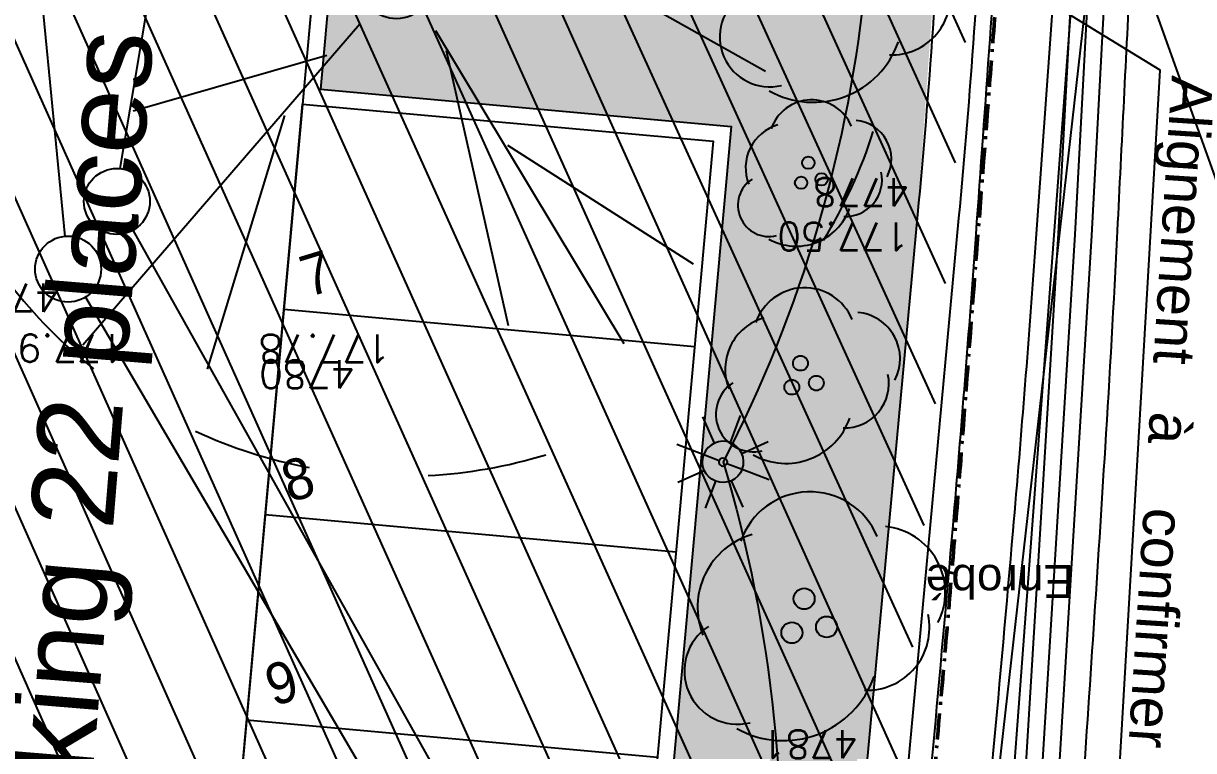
# Model space of a CAD drawing. Extents: x -594 to 29166, y -5797 to 14313.
# Drawn here: x 20929 to 22347, y 1304 to 2185 of the extents above; entities that cross this region are included whole.
import ezdxf
from ezdxf.enums import TextEntityAlignment as Align
from ezdxf.lldxf.tags import DXFTag

# ---------------------------------------------------------------- set-up
doc = ezdxf.new("R2010")
doc.units = 0
doc.linetypes.add('Style de ligne -15', pattern=[2.0832800000000002, 1.25, -0.41656, 0.1388600000000001, -0.2778600000000001])
doc.layers.get('0').update_dxf_attribs({"color": 252})
for name, color, linetype in [('A SITE', 252, 'Continuous'), ('CAB_SSL', 252, 'Continuous'), ('EDF_SSL', 252, 'Texte-Electricite'), ('Fond topo - ALIGNEMENT_TXT', 252, 'Continuous'), ('Fond topo - CLO_MUR', 252, 'Continuous'), ('Fond topo - VEG', 252, 'Continuous'), ('Fond topo - VOI_TXT', 252, 'Continuous'), ('Fond topo - Z_500', 252, 'Continuous'), ('prlm-VRD', 252, 'Continuous'), ('SA - arbuste', 252, 'Continuous'), ('SA - bordure', 252, 'Continuous'), ('SA - bât D', 252, 'Continuous'), ('SA - couvre sol', 252, 'Continuous'), ('SA - ECL-réso', 252, 'Eclairage public'), ('SA - enrobé', 252, 'Continuous'), ('SA - EP-réso', 252, 'EP'), ('SA - EU-réso', 252, 'EU'), ('SA - EVMV', 252, 'Continuous'), ('SA - limite revêtement', 252, 'Continuous'), ('SA - marquage au sol', 252, 'Continuous'), ('SA - pavé drainant', 252, 'Continuous'), ('TELECOM_SSL', 252, 'Texte-Telecom'), ('UNITAIRE SSL', 252, 'UNITAIRE')]:
    doc.layers.add(name, color=color, linetype=linetype)
for name, color, linetype, plot in [('Fond topo - N', 252, 'Continuous', False), ('Fond topo - NCACHE', 252, 'Continuous', False), ('Fond topo - ZCACHE', 252, 'Continuous', False)]:
    doc.layers.add(name, color=color, linetype=linetype, plot=plot)
doc.layers.add('Fond topo - P', color=252, linetype='Continuous', lineweight=50)
doc.layers.add('Fond topo - VOI', color=252, linetype='Continuous', lineweight=25)
doc.styles.add('2000_ARIAL', font='arial.ttf', dxfattribs={"height": 0.400000006})
doc.styles.add('Arial', font='arial.ttf')
doc.styles.add('Futura Std Book', font='arial.ttf')
doc.styles.add('Lignes', font='arial.ttf', dxfattribs={"height": 0.35})
doc.styles.add('SIMPLEX', font='simplex_.ttf', dxfattribs={"height": 1.25})
doc.styles.add('TP-C_Autocad_Standard', font='simplex_.ttf', dxfattribs={"height": 1})
tags = doc.linetypes.add('Eclairage public', pattern='A,5,-0.25,["ECL",Lignes,S=1,R=0,X=0,Y=-0.18],-1.25', length=6.5).pattern_tags.tags
tags[15:16] = [DXFTag(74, 4), DXFTag(75, 0), DXFTag(340, '0'), DXFTag(46, 0.0), DXFTag(50, 0.0), DXFTag(44, 0.0), DXFTag(45, 0.0)]
tags[4:5] = [DXFTag(74, 4), DXFTag(75, 0), DXFTag(340, '0'), DXFTag(46, 0.0), DXFTag(50, 0.0), DXFTag(44, 0.0), DXFTag(45, 0.0)]
tags = doc.linetypes.add('EP', pattern='A,5,-0.25,["EP",Lignes,S=1,R=0,X=0,Y=-0.18],-1.25', length=6.5).pattern_tags.tags
tags[15:16] = [DXFTag(74, 4), DXFTag(75, 0), DXFTag(340, '0'), DXFTag(46, 0.0), DXFTag(50, 0.0), DXFTag(44, 0.0), DXFTag(45, 0.0)]
tags[4:5] = [DXFTag(74, 4), DXFTag(75, 0), DXFTag(340, '0'), DXFTag(46, 0.0), DXFTag(50, 0.0), DXFTag(44, 0.0), DXFTag(45, 0.0)]
tags = doc.linetypes.add('EU', pattern='A,5,-0.25,["EU",Lignes,S=1,R=0,X=0,Y=-0.18],-1.25', length=6.5).pattern_tags.tags
tags[15:16] = [DXFTag(74, 4), DXFTag(75, 0), DXFTag(340, '0'), DXFTag(46, 0.0), DXFTag(50, 0.0), DXFTag(44, 0.0), DXFTag(45, 0.0)]
tags[4:5] = [DXFTag(74, 4), DXFTag(75, 0), DXFTag(340, '0'), DXFTag(46, 0.0), DXFTag(50, 0.0), DXFTag(44, 0.0), DXFTag(45, 0.0)]
tags = doc.linetypes.add('L16', pattern=[0.37500001490116125, 0.300000011920929, -0.07500000298023224]).pattern_tags.tags
tags[6:7] = [DXFTag(74, 4), DXFTag(75, 0), DXFTag(340, '0'), DXFTag(46, 0.0), DXFTag(50, 0.0), DXFTag(44, 0.0), DXFTag(45, 0.0)]
tags[4:5] = [DXFTag(74, 4), DXFTag(75, 0), DXFTag(340, '0'), DXFTag(46, 0.0), DXFTag(50, 0.0), DXFTag(44, 0.0), DXFTag(45, 0.0)]
tags = doc.linetypes.add('Texte-BT', pattern='A,5,-0.25,["BT",Lignes,S=1,R=0,X=0,Y=-0.18],-1.25', length=6.5).pattern_tags.tags
tags[15:16] = [DXFTag(74, 4), DXFTag(75, 0), DXFTag(340, '0'), DXFTag(46, 0.0), DXFTag(50, 0.0), DXFTag(44, 0.0), DXFTag(45, 0.0)]
tags[4:5] = [DXFTag(74, 4), DXFTag(75, 0), DXFTag(340, '0'), DXFTag(46, 0.0), DXFTag(50, 0.0), DXFTag(44, 0.0), DXFTag(45, 0.0)]
tags = doc.linetypes.add('Texte-Electricite', pattern='A,5,-0.25,["ELEC",Lignes,S=1,R=0,X=0,Y=-0.18],-1.25', length=6.5).pattern_tags.tags
tags[15:16] = [DXFTag(74, 4), DXFTag(75, 0), DXFTag(340, '0'), DXFTag(46, 0.0), DXFTag(50, 0.0), DXFTag(44, 0.0), DXFTag(45, 0.0)]
tags[4:5] = [DXFTag(74, 4), DXFTag(75, 0), DXFTag(340, '0'), DXFTag(46, 0.0), DXFTag(50, 0.0), DXFTag(44, 0.0), DXFTag(45, 0.0)]
tags = doc.linetypes.add('Texte-Telecom', pattern='A,5,-0.25,["TEL",Lignes,S=1,R=0,X=0,Y=-0.18],-1.25', length=6.5).pattern_tags.tags
tags[15:16] = [DXFTag(74, 4), DXFTag(75, 0), DXFTag(340, '0'), DXFTag(46, 0.0), DXFTag(50, 0.0), DXFTag(44, 0.0), DXFTag(45, 0.0)]
tags[4:5] = [DXFTag(74, 4), DXFTag(75, 0), DXFTag(340, '0'), DXFTag(46, 0.0), DXFTag(50, 0.0), DXFTag(44, 0.0), DXFTag(45, 0.0)]
tags = doc.linetypes.add('UNITAIRE', pattern='A,0.25,-0.2000000029802322,0,-0.2000000029802322,0.25,-0.300000011920929,["UNI",TP-C_Autocad_Standard,S=0.1500000059604645,R=0,X=-0.1,Y=-0.05],-0.449999988079071', length=1.650000095367432).pattern_tags.tags
tags[23:24] = [DXFTag(74, 4), DXFTag(75, 0), DXFTag(340, '0'), DXFTag(46, 0.0), DXFTag(50, 0.0), DXFTag(44, 0.0), DXFTag(45, 0.0)]
tags[12:13] = [DXFTag(74, 4), DXFTag(75, 0), DXFTag(340, '0'), DXFTag(46, 0.0), DXFTag(50, 0.0), DXFTag(44, 0.0), DXFTag(45, 0.0)]
tags[10:11] = [DXFTag(74, 4), DXFTag(75, 0), DXFTag(340, '0'), DXFTag(46, 0.0), DXFTag(50, 0.0), DXFTag(44, 0.0), DXFTag(45, 0.0)]
tags[8:9] = [DXFTag(74, 4), DXFTag(75, 0), DXFTag(340, '0'), DXFTag(46, 0.0), DXFTag(50, 0.0), DXFTag(44, 0.0), DXFTag(45, 0.0)]
tags[6:7] = [DXFTag(74, 4), DXFTag(75, 0), DXFTag(340, '0'), DXFTag(46, 0.0), DXFTag(50, 0.0), DXFTag(44, 0.0), DXFTag(45, 0.0)]
tags[4:5] = [DXFTag(74, 4), DXFTag(75, 0), DXFTag(340, '0'), DXFTag(46, 0.0), DXFTag(50, 0.0), DXFTag(44, 0.0), DXFTag(45, 0.0)]
pattern_1 = [(339.1715360744705, (-355966725.0913794, -417896002.4038396), (42.66856022636761, 112.1578994106472), [37.50000056250001, -202.5000030375]), (69.17153607447052, (-355966711.9478756, -417896007.4040615), (-224.3157988212943, 85.33712045273523), [15.000000225, -105.000001575]), (69.17153607447052, (-355966703.1855397, -417896010.7375428), (-224.3157988212943, 85.33712045273523), [15.000000225, -105.000001575]), (69.17153607447052, (-355966707.5667076, -417896009.0708022), (-224.3157988212943, 85.33712045273523), [18.75000028125, -101.25000151875]), (102.8616036044705, (-355966716.3290473, -417896005.7373195), (-138.9786783228097, 309.6529187307753), [12.00000018, -420.7461593111921]), (35.48146854447052, (-355966698.8043811, -417896012.4042799), (42.66856026819347, 112.15789949691), [12.00000018, -420.7461593111923]), (35.48146854447052, (-355966690.0420359, -417896015.7377647), (42.66856026819347, 112.15789949691), [26.00000039, -406.6661590999923]), (102.8616036044705, (-355966725.0913794, -417896002.4038396), (-138.9786783228097, 309.6529187307753), [26.00000038999999, -406.6661590999921]), (339.1715360744705, (-355966637.5841588, -417896011.6212647), (42.66856022636761, 112.1578994106472), [44.42455106636826, -195.5754525336318]), (339.1715360744705, (-355966645.2927315, -417895987.8252255), (42.66856022636761, 112.1578994106472), [82.81008944215132, -56.09585564143782, 43.07431864611477, -58.01973967029609]), (339.1715360744705, (-355966652.8536296, -417895964.0853666), (42.66856022636761, 112.1578994106472), [119.4799495921992, -46.28746189431192, 29.47870124218051, -44.75389087130836]), (339.1715360744705, (-355966660.4874305, -417895940.3177731), (42.66856022636761, 112.1578994106472), [100.4611429069171, -139.5388606930829]), (339.1715360744705, (-355966653.2864798, -417895922.1938078), (42.66856022636761, 112.1578994106472), [65.56973938354609, -174.4302642164539])]

# ---------------------------------------------------------------- blocks, each defined once
blk = doc.blocks.new('A 90.200')
at = {"linetype": 'Continuous', "lineweight": -2}
blk.add_circle((0, 0), 0.4, dxfattribs=at)
blk = doc.blocks.new('A 90.Candélabre', base_point=(-13.42592592600001, -9.391534390999993))
for points in [[(-13.67592592600001, -9.391534390999993, -1), (-13.17592592600001, -9.391534390999993), (-13.37592592600001, -9.391534390999993, 1), (-13.475925926, -9.391534390999993)], [(-13.67592592600001, -9.391534390999993, -1), (-13.17592592600001, -9.391534390999993), (-13.37592592600001, -9.391534390999993, 1), (-13.475925926, -9.391534390999993)], [(-13.67592592600001, -9.391534390999993), (-13.475925926, -9.391534390999993, 1), (-13.37592592600001, -9.391534390999993), (-13.17592592600001, -9.391534390999993, -1)], [(-13.67592592600001, -9.391534390999993), (-13.475925926, -9.391534390999993, 1), (-13.37592592600001, -9.391534390999993), (-13.17592592600001, -9.391534390999993, -1)]]:
    blk.add_hatch(color=250).paths.add_polyline_path(points)
at = {"linetype": 'Continuous', "flags": 128}
for points in [[(-13.42592592600001, -9.141534390999993), (-13.42592592600001, -8.791534391999988)], [(-13.60270262100001, -9.214757695999992), (-13.850189994, -8.967270322999994)], [(-13.24914923200001, -9.214757696999996), (-13.001661857, -8.96727032199999)], [(-14.02592592600001, -9.391534390999993), (-13.67592592600001, -9.391534390999993)], [(-13.17592592600001, -9.391534390999993), (-12.825925927, -9.391534390999993)], [(-13.85018999600001, -9.815798461), (-13.60270262200001, -9.568311086999998)], [(-13.42592592600001, -9.991534390999988), (-13.42592592600001, -9.641534390999993)], [(-13.00166185800001, -9.815798458999993), (-13.249149231, -9.568311085999994)]]:
    blk.add_lwpolyline(points, dxfattribs=at)
for points in [[(-13.67592592600001, -9.391534390999993), (-13.475925926, -9.391534390999993, -1), (-13.37592592600001, -9.391534390999993), (-13.17592592600001, -9.391534390999993, 1)], [(-13.67592592600001, -9.391534390999993), (-13.475925926, -9.391534390999993, 1), (-13.37592592600001, -9.391534390999993), (-13.17592592600001, -9.391534390999993, -1)]]:
    blk.add_lwpolyline(points, format="xyb", close=True, dxfattribs=at)
blk = doc.blocks.new('A 90.PTOPO')
at = {"layer": 'Fond topo - NCACHE', "style": 'SIMPLEX'}
blk.add_attdef('MAT', text='', height=0.34, dxfattribs=at).set_placement((0.09999999986030161, -0.09999999962747097), align=Align.TOP_LEFT)
at = {"layer": 'Fond topo - ZCACHE', "style": 'SIMPLEX'}
blk.add_attdef('ALT', (0.09999999986030161, 0.09999999962747097), '', height=0.34, dxfattribs=at)
blk = doc.blocks.new('A 90.VEG14')
at = {"ltscale": 2, "flags": 128}
for points in [[(0.5, 0, -1), (-0.5, 0, -1)], [(0.016, 0, -1), (-0.016, 0, -1)]]:
    blk.add_lwpolyline(points, format="xyb", close=True, dxfattribs=at)
blk = doc.blocks.new('A 90.VEG12')
at = {"ltscale": 2}
for p, q in [((-0.05265807700000003, -0.029192154), (-0.412380265, -0.256628677)), ((-0.09359106700000003, -0.049762263), (-0.2956446150000001, -0.04653133200000001)), ((0.01825986499999999, -0.057372749), (0.107637982, -0.4128258760000001)), ((0.184132294, -0.04763066399999999), (0.323120213, -0.192805613)), ((0.02259491799999996, -0.07955337300000001), (0.001649748999999978, -0.36183712)), ((-0.151821475, -0.09483882200000002), (-0.2999525240000001, -0.315936062)), ((0.05371548199999998, -0.188497704), (0.197263789, -0.356749422))]:
    blk.add_line(p, q, dxfattribs=at)
for start, end in [(200.7692310571047, 214.6153850641662), (311.5384620067885, 325.3846150013246), (228.4615380795054, 242.3076921006177), (256.1538460914157, 270)]:
    blk.add_arc((0, 0), 0.496982058, start, end, dxfattribs=at)
blk = doc.blocks.new('A$C380262B1')
at = {"layer": 'SA - couvre sol'}
h = blk.add_hatch(dxfattribs=at)
h.set_pattern_fill('PELOUSE6', color=256, scale=20.0000003, angle=-20.82846392552948, style=0, pattern_type=2)
h.set_pattern_definition(pattern_1)
h.paths.add_polyline_path([(13485.27805292979, 3262.740768492222), (13305.06923999637, 3219.34019215405, -0.1991283177874995), (13225.35713003017, 3231.859522126615), (13160.28430578299, 3185.522976424545, 0.3829547300404441), (13107.67653249204, 2950.885696802288, -0.1174364379701911), (13541.17604210041, 1426.656295824796), (13741.09432767145, 1434.144621528685, -0.4142135634611946), (13761.82892592624, 1414.907250739634, -0.07372200153194061), (13644.90837287158, 353.7389431148767, -0.4142135576033305), (13620.4828274902, 339.4773604348302), (13426.99062763713, 390.3120343573391, -0.01869916432100203), (13351.38300135732, 146.0298966616392), (13810.70180865936, 104.3822819367051), (13716.7875897605, -931.3687112182379), (13218.83038156666, -886.2176446244121), (13194.14356104098, -1158.480986766517), (13692.10076904856, -1203.632053453475), (13575.61101685278, -2488.361650332808), (13077.76495204307, -2443.220661114901), (13060.37116502412, -2647.696649376303), (13557.32490490191, -2690.033547393978), (13531.12743864767, -2978.957333043218), (13033.1702305004, -2933.806266263127), (13017.34241489321, -3108.366370014846), (13059.34177837335, -3107.115578651428), (13058.09672051109, -3064.133608620614), (13756.16186610423, -3043.955397419631), (13838.28142513521, -2168.079740926623), (13855.974779604, -1979.36491239816), (13918.01259317435, -1310.287961922586), (13950.17165099271, -860.3041442111135), (13978.78477708437, -382.3827832937241, 0.0512208227890692), (13931.78143729456, 1054.666341841221), (13876.54489357956, 1357.778832875192), (13493.08913932182, 3243.282883428037), (13489.21929751523, 3242.528299894184)])
h = blk.add_hatch(dxfattribs=at)
h.set_pattern_fill('PELOUSE6', color=256, scale=20.0000003, angle=-20.82846392552948, style=0, pattern_type=2)
h.set_pattern_definition(pattern_1)
h.paths.add_polyline_path([(12793.07930725627, 2488.181211799383, 0.03672748987403952), (12587.38487116061, 2865.639625489712, 0.4497835379654012), (12321.18162694387, 2906.709125638008, 0.1802247033920614), (11548.41934372671, 1720.574150048196), (11556.60343454219, 1718.871880322695), (11512.50925799832, 1404.692367091775), (11512.20600935631, 1084.470737259835), (11554.61596185341, 684.6610491164029), (11605.51154385321, 400.1113805919886), (11673.32398607396, 128.3750348724425), (11684.18960622512, 86.38301771134138), (11642.19758920372, 75.51739765331149), (11631.33196900599, 117.5094146281481), (11644.27943555638, 120.8596289157867), (11575.91267614625, 394.8172202333808), (11566.13643332385, 393.0686060339212), (11559.09365885891, 432.4437165632844), (11568.93743649125, 434.2044102959335), (11536.96456630714, 612.9599962383509), (11463.11986860819, 20.22500615566969), (11568.46698778681, -97.43339624255896), (11794.62693291716, -434.7412439063191), (12094.43476749584, -899.6478578075767, -0.09999470872544232), (12203.39155108668, -1258.062680345029), (12198.03728037514, -1319.187042303383), (12683.56996332295, -1363.211545348167), (12787.02566074207, -233.2778437994421), (12288.07493126951, -188.0366918630898), (12315.30314558186, 100.6841353140771), (12814.62801685557, 55.40905930101871, -0.002463828852727867), (12815.87839485146, 62.86759581416845), (12358.29276181757, 231.7409724928439, -0.3829135888109667), (12345.81705098972, 255.365053191781, -0.02949643209025356), (12397.25546310656, 419.0457224845886, 0.03377859130555017), (12492.30540287681, 732.9233073629439, -0.3988866979768135), (12515.25507145561, 748.1299876235425), (12989.40067617223, 664.8329322226346, 0.02251854738593451), (13031.64699198678, 914.0473606064916), (12553.74410864897, 954.6645440161228, -0.4258729853413855), (12535.592439631, 977.0748776383698, 0.05106873957738475), (12546.67224618606, 1472.047818638384, -0.410298124122143), (12564.75040423684, 1493.552962411195), (13042.85642565228, 1538.171750772744, 0.02139246056039815), (13009.62065621279, 1788.793957512826), (12537.60850843973, 1702.011566795409, -0.4142135584611947), (12514.32169559412, 1718.065362051129, 0.05943834041250831), (12343.89076442458, 2267.932731192559, -0.4260951904786632), (12354.5316322241, 2293.017752747983)])
at = {"layer": 'SA - EVMV'}
h = blk.add_hatch(dxfattribs=at)
h.set_pattern_fill('_USER', color=256, scale=75, angle=-65.82846392552946, style=0, pattern_type=0)
h.set_pattern_definition([(294.1715360744705, (-355966725.0913794, -417896002.4038396), (68.4242736714099, 30.7102388877065), [])])
h.paths.add_polyline_path([(10974.01334554888, -2224.509706161916), (10370.69897237234, -604.0095677599311), (11059.97237130068, 45.95263861119747), (11313.40408842079, 405.8221159502864), (11385.24809679948, 623.9582096226513), (11379.74134762771, 2020.881442353129), (11668.57705507427, 3772.533921711147), (12950.39597083814, 4147.348397411406), (12831.58815708011, 2564.841474033892), (12773.8958785776, 925.5433330312371), (12773.64310785197, 556.482148449868), (14058.80568553694, 314.1338863410056), (14023.07005678304, -438.0708766169846), (13985.85238787346, -984.982119128108), (13939.17523291893, -1545.880564767867), (13880.67298079841, -2174.778999388218), (13115.63270082697, -2186.160777136683)])
at = {"layer": 'CAB_SSL', "elevation": 1e-07, "flags": 128}
blk.add_lwpolyline([(13033.62673330121, 8077.81467474997), (13252.20818738453, 4684.598618466407), (14043.46020179801, 1395.225357916206), (14137.71366667934, -871.8617534264922), (14352.73512685671, -1472.631056047976), (14105.92462928034, -4443.553946726024)], dxfattribs=at)
at = {"layer": 'EDF_SSL', "linetype": 'Texte-BT', "elevation": 1e-07, "flags": 128}
blk.add_lwpolyline([(14137.5198436901, -871.9537697732449), (14110.43985486031, -973.394438996911), (13868.7154287938, -4202.46865618974)], dxfattribs=at)
at = {"layer": 'Fond topo - ALIGNEMENT_TXT', "ltscale": 2, "flags": 128}
blk.add_lwpolyline([(14163.00444607623, -1976.603853702545), (14211.90584637225, -1135.460081789643), (14012.00034418143, -1012.705598026514)], dxfattribs=at)
at = {"layer": 'Fond topo - CLO_MUR', "ltscale": 2, "flags": 128}
for points in [[(13542.11480650119, 3253.105507604778), (13642.23948651925, 2753.373557049781), (13763.6923248414, 2154.016073420644), (13925.63281618059, 1367.302462086082), (13981.17363401689, 1062.520255893469, -0.05126087498175574), (14028.66352838464, -385.8627486974001, 0.004928567174635756), (14000.10931012221, -862.8001818433404, -0.01070257213543329), (13967.79768546112, -1314.918792247772), (13905.75885400176, -1984.006743319333), (13806.42392695881, -3043.499091360718)], [(13493.08913932182, 3243.282883428037), (13593.22458775714, 2743.497185781598), (13714.70359233208, 2144.010573811829), (13876.54489357956, 1357.778832875192), (13931.78143729456, 1054.666341841221, -0.05122082305910179), (13978.78477708437, -382.3827832937241, 0.004928567095368873), (13950.17165099271, -860.3041442111135, -0.01070257210499887), (13918.01259610802, -1310.287930257618), (13855.974779604, -1979.36491239816), (13756.16186610423, -3043.955397419631)], [(13837.02132478356, -3043.221311364323), (13911.59323793836, -2227.320661023259, 0.002425562910648584), (13961.00104297511, -1687.567843310535, 0.003712242064006256), (13988.95253925584, -1334.523131139576, 6.456692749373129e-05), (14022.80243034475, -861.6017336025834, 0.001219712953851071), (14024.53001569957, -836.5624038502574, 0.006587350988445454), (14041.66380916722, -515.2368211187422, 0.004535956055060247), (14056.15959307179, -48.16375086084008, 0.008373546982798897), (14057.9641522374, 298.4067842364311, 0.01144280291853754), (14049.23479496501, 551.8867184408009, 0.007519788581091132), (14038.26953987591, 703.184097725898, 0.008745650595407196), (14024.61486677639, 832.9015154391527, 0.009313419861410795), (14021.10492684878, 857.630286924541, 0.0004915250826251473), (13945.43024431914, 1324.756863154471, 0.01093553292572849), (13888.2823576685, 1632.757582329214, 0.007040721940409205), (13782.39117809571, 2107.606469839811)]]:
    blk.add_lwpolyline(points, format="xyb", dxfattribs=at)
at = {"layer": 'Fond topo - CLO_MUR', "linetype": 'L16', "ltscale": 2, "flags": 128}
blk.add_lwpolyline([(13907.12389792316, -3871.409365348518), (14056.62779193372, -2188.944786973298), (14108.94867419265, -1334.767020214349), (14138.80100054666, -776.3714617118239), (14155.65037182532, 539.4664532504976), (14137.26491522975, 839.4923673011363), (14076.62763614208, 1250.046720169485)], dxfattribs=at)
at = {"layer": 'Fond topo - CLO_MUR', "ltscale": 2, "flags": 128}
for points in [[(14096.4130000677, 1252.968941442668), (14157.17518203892, 841.5689129382372), (14175.65821255557, 539.9507243186235), (14158.79936092533, -776.627542078495), (14128.91126018949, -1335.989786870778), (14076.57359396107, -2190.441565215588), (13927.04540141858, -3873.179591074586), (13908.65393984132, -4204.685712233186)], [(13887.2023944743, -3869.639139436185), (14036.68198990636, -2187.448008731008), (14088.98608810268, -1333.54425355792), (14118.8026400283, -776.1153819039464), (14135.64253109507, 538.9821822755039), (14117.35464842059, 837.4158217571676), (14056.84227230959, 1247.124498989433)]]:
    blk.add_lwpolyline(points, dxfattribs=at)
at = {"layer": 'Fond topo - VOI', "ltscale": 2, "flags": 128}
blk.add_lwpolyline([(13327.37688003108, 3507.433701865375), (13423.10805586167, 3527.537981793284, -0.411890888850125), (13683.3635951858, 3363.192667253315), (13938.03440192714, 2150.157443992794), (14158.05994267575, 1055.661957059056, -0.009319693279761941), (14193.09961823747, 722.0581700094044, -0.01707772057230449), (14202.59045744315, 539.2103286460042, -0.000554527928286707), (14206.2963495031, 315.956748649478, -0.0005180132443277144), (14209.75081394427, 76.95770841091871, -0.00859422759592498), (14209.00976550765, -119.5443939417601, -0.004910682200987315), (14198.42646908946, -463.2669189944863, -0.001414814898365252), (14189.48340346105, -725.2888537943363, -0.003197382407561027), (14184.456820786, -841.1908644251525, -5.007487638658802e-05), (14175.88550248183, -1013.035576045513, -2.710702401842055e-05), (14160.00240235589, -1330.482285842299, -0.003004064802647913), (14145.30924591236, -1592.330157384276, -0.001786606044778537), (14116.38654158451, -2032.351379655302), (13951.56422327273, -3897.115728259087), (13936.2365083769, -4075.559911690652)], format="xyb", dxfattribs=at)
at = {"layer": 'SA - arbuste'}
for centre in [(13785.6031732168, -1247.75868114084), (13801.61870387383, -1267.854827828705), (13776.87790603377, -1271.963051520288)]:
    blk.add_circle(centre, 7.500000000000001, dxfattribs=at)
at = {"layer": 'SA - arbuste', "ltscale": 1.200000047683716}
for centre in [(13776.07399434783, -1490.728513337672), (13765.60367369093, -1519.77375773713), (13795.29263107106, -1514.843889512122)]:
    blk.add_circle(centre, 9.000000000000002, dxfattribs=at)
at = {"layer": 'SA - arbuste', "ltscale": 1.700000047683716}
for centre in [(13780.51338032819, -1776.202308014035), (13807.73978237994, -1810.365757439286), (13765.68042607978, -1817.34973769635)]:
    blk.add_circle(centre, 12.75, dxfattribs=at)
at = {"layer": 'SA - arbuste', "ltscale": 0.800000011920929}
for centre, radius, start, end in [((13886.57680978067, -1045.690285414457), 71.353344, 267.7782710895889, 12.1827390695728), ((13738.91718205996, -1095.065225660801), 60.655744, 123.1648062314226, 283.647274171534), ((13791.46256200038, -1065.040199179202), 109.454336, 240.9328740713055, 340.638920089204), ((13789.76302170195, -1223.619682621211), 52.09336, 22.80008215792389, 161.0173599661481), ((13763.56534101069, -1253.799280896783), 53.97568, 106.2199999513599, 201.7271929937239), ((13839.0839620959, -1243.292767927051), 47.1596, 332.8793972586444, 84.52984203483423), ((13830.37587665021, -1268.408304080367), 44.59584, 267.7782711296391, 12.18273896243948), ((13738.08860932477, -1299.267641827464), 37.90984, 123.1648061238747, 283.6472742496045), ((13770.92947186902, -1280.502000171691), 68.40896000000001, 240.9328740593859, 340.638920089204), ((13781.06581247412, -1461.761715169996), 62.512032, 22.80008221736953, 161.0173599661481), ((13840.2509409003, -1485.369417537004), 56.59152, 332.879397019996, 84.52984208801895), ((13749.62859568186, -1497.977233212441), 64.77081600000001, 106.2200001324065, 201.7271930481116), ((13719.05651767738, -1552.539266087115), 45.491808, 123.1648059759875, 283.6472741329222), ((13829.80123846792, -1515.508060902357), 53.51500800000001, 267.7782711162897, 12.1827392345607), ((13758.46555265598, -1530.020496249199), 82.090752, 240.9328740360251, 340.638920093739), ((13787.58512255736, -1735.166010633111), 88.558712, 22.80008204402627, 161.0173600800957), ((13743.04906544276, -1786.471327766776), 91.758656, 106.2200000025895, 201.7271931027989), ((13871.43072127365, -1768.610255606472), 80.17132000000001, 332.8793970795874, 84.52984202185053), ((13856.62697604857, -1811.306667141616), 75.812928, 267.778271196391, 12.1827390695728), ((13699.73862166516, -1863.76754110679), 64.44672800000001, 123.1648060163268, 283.6472742753497), ((13755.56808779947, -1831.865950487554), 116.295232, 240.9328741204313, 340.638920148378)]:
    blk.add_arc(centre, radius, start, end, dxfattribs=at)
at = {"layer": 'SA - bordure', "elevation": 1e-07, "flags": 128}
for points in [[(13208.80136508495, 3244.122201390564), (13149.59623417817, 3202.460826281458, 0.3845585408183712), (13090.23035238497, 2941.106596589088, -0.1189188540116698), (13521.99710938148, 1405.923886504024), (13741.84294138104, 1414.158636983484, -0.07372200130540935), (13625.56480891071, 358.8209243491292), (13412.78560585342, 414.7227199748158, -0.02205204452703436), (13323.90977987088, 128.4389172680676), (13788.97747765295, 86.27003598958254), (13698.6753441859, -909.6443801186979), (13200.71813589893, -864.4933136180043), (13172.41923003457, -1176.593232341111), (13670.37643799558, -1221.744299121201), (13557.49877123162, -2466.637319326401), (13059.54156303778, -2421.48625254631), (13038.74816889875, -2665.926972031593), (13535.59072641656, -2708.254398033023), (13513.01519302651, -2957.233002129942), (13015.05798487924, -2912.08193525672), (12997.20599283464, -3108.96605681628)], [(13220.31095703132, 3227.765878662467), (13161.10582607798, 3186.104503553361, 0.3845585402556451), (13107.67653249204, 2950.885696802288, -0.1174364388792178), (13541.17604070343, 1426.656295731664), (13741.09432767145, 1434.144621528685, -0.414213566390127), (13761.82892592624, 1414.907250739634, -0.07372200136814289), (13644.90837287158, 353.7389431148767, -0.4142135693190591), (13620.4828274902, 339.4773604348302), (13426.99062763713, 390.3120343573391, -0.01869916432319161), (13351.38300135732, 146.0298966616392), (13810.70180865936, 104.3822819367051), (13716.7875897605, -931.3687112182379), (13218.83038156666, -886.2176446244121), (13194.14356104098, -1158.480986766517), (13692.10076904856, -1203.632053453475), (13575.61101685278, -2488.361650332808), (13077.76495204307, -2443.220661114901), (13060.37116502412, -2647.696649376303), (13557.32490490191, -2690.033547393978), (13531.12743864767, -2978.957333043218), (13033.1702305004, -2933.806266263127), (13017.12428112514, -3110.772099532187)]]:
    blk.add_lwpolyline(points, format="xyb", dxfattribs=at)
at = {"layer": 'SA - ECL-réso', "ltscale": 0.75, "elevation": 1e-07, "flags": 128}
blk.add_lwpolyline([(11668.11192259192, 1998.747237958014, -0.3688612105616934), (12639.89566899836, 2699.498663656414, -0.2546205328853831), (13350.52637695335, 2532.215612847358, -0.3073365536668565), (13494.82545568608, 2051.274137850851), (13495.81262269057, 2046.201617829502, -0.2495718796976199), (13774.57766258158, 880.879876203835), (13773.97479885258, 877.6213711127639, -0.2136977009206384), (13795.3945457004, -416.6735047474504, -0.1946918286475566), (13682.23074316047, -1610.3256075643, -0.1897251175918905), (13578.21210916154, -2838.918977230787)], format="xyb", dxfattribs=at)
at = {"layer": 'SA - enrobé'}
blk.add_lwpolyline([(13304.30247732438, 75.29287170618773), (13273.9803424105, -56.50748983025551), (13268.44473606907, -117.5575014203787), (12997.66078484245, -3103.950295690447), (12544.13649714552, -3122.459009196609), (12825.81689776853, -15.89262979105115), (12883.4312889725, 234.5644721761346)], dxfattribs=at)
at = {"layer": 'SA - EP-réso', "ltscale": 0.75, "elevation": 1e-07, "flags": 128}
blk.add_lwpolyline([(13308.09976267628, 865.0704133324325), (12951.09545467421, -1254.870773199946)], dxfattribs=at)
at = {"layer": 'SA - EP-réso', "ltscale": 0.75, "flags": 128}
blk.add_lwpolyline([(12966.77515907213, -1329.323207773268), (13724.44640691392, -2682.14945634827)], dxfattribs=at)
at = {"layer": 'SA - EU-réso', "ltscale": 0.75, "elevation": 1e-07, "flags": 128}
blk.add_lwpolyline([(12477.43623075075, 2845.882198214531), (12884.4196990598, -1337.0526118204)], dxfattribs=at)
at = {"layer": 'SA - EU-réso', "ltscale": 0.75, "flags": 128}
blk.add_lwpolyline([(12909.46322712116, -1410.662912856787), (13713.54555976577, -2781.781292334199)], dxfattribs=at)
at = {"layer": 'SA - limite revêtement', "elevation": 1e-07, "flags": 128}
blk.add_lwpolyline([(13059.54156303778, -2421.48625254631), (13172.41923003457, -1176.593232341111)], dxfattribs=at)
at = {"layer": 'SA - marquage au sol', "elevation": 1e-07, "flags": 128}
for points in [[(13647.80090483837, -1470.722903124988), (13149.8436965514, -1425.571836344898)], [(13625.22537135519, -1719.701507128775), (13127.26816306822, -1674.550440348685)], [(13602.64983805828, -1968.680111132562), (13104.69262977131, -1923.529044352472)]]:
    blk.add_lwpolyline(points, dxfattribs=at)
at = {"layer": 'SA - pavé drainant'}
blk.add_lwpolyline([(13557.49877123162, -2466.637319326401), (13059.54156303778, -2421.48625254631), (13172.41923003457, -1176.593232341111), (13670.37643799558, -1221.744299121201)], close=True, dxfattribs=at)
at = {"layer": 'TELECOM_SSL', "elevation": 1e-07, "flags": 128}
blk.add_lwpolyline([(13639.9384313263, 3020.980602223426), (13853.16207227297, 2124.437822401524, -0.007040721839240258), (13959.49913780205, 1647.589443996549, -0.01093800396313773), (14017.23892367445, 1336.389896459877), (14092.92500806041, 869.1927185282111, -0.009313423122362415), (14096.81575060822, 841.7810585349798, -0.00874564846797897), (14110.73680971749, 709.533011727035, -0.007519788914209596), (14121.86022344977, 556.0533761978149, -0.01144280291912039), (14130.70416352712, 299.2462300695479, -0.00837354707933268), (14128.88691858388, -49.76063091307878, -0.004535955738617154), (14114.35019248165, -518.1529089808464, -0.006587350438406998), (14097.11434128694, -841.3924727588892, -0.0006097294357551743), (14097.10234287195, -841.56952239573), (14095.36832855083, -866.7020328342915), (14061.51109440252, -1339.726010896266, -0.003712241898370726), (14033.47434480675, -1693.847524747252, -0.002424751281234154), (13984.01963026263, -2234.122463222593), (13935.80403430387, -3049.193228408694), (13836.85899036936, -4199.651979934424)], format="xyb", dxfattribs=at)
at = {"layer": 'UNITAIRE SSL', "ltscale": 2, "elevation": 1e-07, "flags": 128}
blk.add_lwpolyline([(13755.23580280133, -4514.711219724268), (13805.28923976235, -3852.829687204212), (14662.4266942963, 3722.828424721956)], dxfattribs=at)
at = {"layer": 'Fond topo - P', "ltscale": 2}
ref = blk.add_blockref('A 90.PTOPO', (13918.01259610802, -1310.287930257618), dxfattribs=dict(at, xscale=100, yscale=100, zscale=100, rotation=179.9607580165254))
ref.add_attrib('MAT', '4778', dxfattribs={"layer": 'Fond topo - N', "color": 0, "ltscale": 2, "height": 34, "rotation": 179.9607579854925, "style": 'SIMPLEX'}).set_placement((13908.01944751292, -1300.281083583832), align=Align.TOP_LEFT)
ref.add_attrib('ALT', '177.50', (13908.00574943423, -1320.281078852713), dxfattribs={"layer": 'Fond topo - Z_500', "color": 0, "ltscale": 2, "height": 34, "rotation": 179.9607579854925, "style": 'SIMPLEX'})
ref = blk.add_blockref('A 90.PTOPO', (12887.36060536467, -1438.25017279014), dxfattribs=dict(at, xscale=100, yscale=100, zscale=100, rotation=179.9607580165254))
ref.add_attrib('MAT', '4793', dxfattribs={"layer": 'Fond topo - N', "color": 0, "ltscale": 2, "height": 34, "rotation": 179.9607579854925, "style": 'SIMPLEX'}).set_placement((12877.36745676957, -1428.243326116353), align=Align.TOP_LEFT)
ref.add_attrib('ALT', '177.92', (12957.7504653018, -1455.545472726226), dxfattribs={"layer": 'Fond topo - Z_500', "color": 0, "ltscale": 2, "height": 34, "rotation": 179.9607579854925, "style": 'SIMPLEX'})
ref = blk.add_blockref('A 90.PTOPO', (13246.21933754534, -1530.997784994543), dxfattribs=dict(at, xscale=100, yscale=100, zscale=100, rotation=179.9607580165254))
ref.add_attrib('MAT', '4780', dxfattribs={"layer": 'Fond topo - N', "color": 0, "ltscale": 2, "height": 34, "rotation": 179.9607579854925, "style": 'SIMPLEX'}).set_placement((13236.22618895024, -1520.990938320756), align=Align.TOP_LEFT)
ref.add_attrib('ALT', '177.78', (13279.4815339148, -1455.871161073446), dxfattribs={"layer": 'Fond topo - Z_500', "color": 0, "ltscale": 2, "height": 34, "rotation": 179.9607579854925, "style": 'SIMPLEX'})
ref = blk.add_blockref('A 90.PTOPO', (13855.974779604, -1979.36491239816), dxfattribs=dict(at, xscale=100, yscale=100, zscale=100, rotation=179.9607580165254))
ref.add_attrib('MAT', '4781', dxfattribs={"layer": 'Fond topo - N', "color": 0, "ltscale": 2, "height": 34, "rotation": 179.9607579854925, "style": 'SIMPLEX'}).set_placement((13845.98163091578, -1969.358065817505), align=Align.TOP_LEFT)
ref.add_attrib('ALT', '177.63', (13845.96793293022, -1989.358060900122), dxfattribs={"layer": 'Fond topo - Z_500', "color": 0, "ltscale": 2, "height": 34, "rotation": 179.9607579854925, "style": 'SIMPLEX'})
at = {"layer": 'Fond topo - VEG', "xscale": 1207.679999999999, "yscale": 1207.679999999999, "zscale": 100, "rotation": 16.92287620354964}
blk.add_blockref('A 90.VEG12', (13292.5629932899, -1027.528876066208), dxfattribs=at)
at = {"layer": 'Fond topo - VEG', "ltscale": 2, "xscale": 87.2, "yscale": 87.2, "zscale": 100, "rotation": 197.7368755850334}
blk.add_blockref('A 90.VEG14', (13286.16827665828, -1029.574225470424), dxfattribs=at)
at = {"layer": 'SA - ECL-réso', "linetype": 'ByBlock', "xscale": 100, "yscale": 100, "zscale": 100, "rotation": 339.1715360744705}
blk.add_blockref('A 90.Candélabre', (13682.23074316047, -1610.3256075643), dxfattribs=at)
at = {"layer": 'SA - EP-réso', "xscale": 100, "yscale": 100, "zscale": 100, "rotation": 339.1715360744705}
blk.add_blockref('A 90.200', (12947.46503545903, -1294.60017522797), dxfattribs=at)
at = {"layer": 'SA - EU-réso', "xscale": 100, "yscale": 100, "zscale": 100, "rotation": 339.1715360744705}
blk.add_blockref('A 90.200', (12888.3328939788, -1376.567996945232), dxfattribs=at)
at = {"layer": 'Fond topo - ALIGNEMENT_TXT', "style": '2000_ARIAL', "width": 1.001000046730042}
blk.add_text('Alignement   à    confirmer                                                                                            ', height=50, rotation=266.2941249038588, dxfattribs=at).set_placement((14226.31729417481, -1141.335143055767))
at = {"layer": 'Fond topo - VOI_TXT', "style": '2000_ARIAL'}
blk.add_text('Enrobé', height=40, rotation=179.9607579921626, dxfattribs=at).set_placement((14107.95936589129, -1735.23663841188))
at = {"layer": 'SA - bât D', "style": 'Futura Std Book'}
blk.add_text('Parking 22 places', height=101.0101997, rotation=85.30877493358348, dxfattribs=at).set_placement((12900.155861862, -2209.530737623572))
at = {"layer": 'SA - bât D', "style": 'Arial', "width": 0.9273999929428101}
for s, p in [('7', (13179.40762327053, -1410.954709164798)), ('8', (13156.83208988048, -1659.933313261718)), ('9', (13137.04184694216, -1906.852022372186))]:
    blk.add_text(s, height=50, rotation=16.92287620677133, dxfattribs=at).set_placement(p)

msp = doc.modelspace()

# ---------------------------------------------------------------- linework, layer by layer
at = {"layer": 'A SITE', "linetype": 'Style de ligne -15', "lineweight": 50, "ltscale": 25.4}
msp.add_open_spline([(4176.460323989, 5442.268083721201), (4369.671814654253, 5480.305082514233), (4562.883305319505, 5518.342081307264), (4903.035870079556, 5519.770962749722), (5243.188434839607, 5521.199844192178), (5979.862232432676, 5524.644192387673), (6716.536030025745, 5528.088540583168), (7278.196035443951, 5527.680984529125), (7839.856040862154, 5527.273428475082), (8021.33605249903, 5527.04436151977), (8202.816064135908, 5526.815294564457), (8808.175518535207, 5525.355672830381), (9413.534972934507, 5523.896051096305), (10716.35055125782, 5525.292875773189), (12019.16612958114, 5526.689700450073), (12242.59736941556, 5526.219074095052), (12466.02860924998, 5525.748447740031), (12816.58825669966, 5520.962446153984), (13167.14790414932, 5516.176444567938), (13202.67334411069, 5616.323253230989), (13238.19878407206, 5716.470061894041), (13267.88797985007, 5802.201202280354), (13297.57717562809, 5887.932342666667), (13327.26637146807, 5973.663483182873), (13356.95556730804, 6059.39462369908), (13408.40586833479, 6207.963585019167), (13459.85616936153, 6356.532546339254), (13477.00626972637, 6406.055533505653), (13494.1563700912, 6455.578520672052), (13528.56424594086, 6560.211756405557), (13562.97212179051, 6664.844992139062), (13573.34426940263, 6696.386357049848), (13583.71641701474, 6727.927721960633), (13599.14459516289, 6774.844311820367), (13614.57277331104, 6821.7609016801), (13678.89845151418, 7117.445058481407), (13743.22412971732, 7413.129215282714), (13957.44417426001, 7453.649993311512), (14171.6642188027, 7494.17077134031), (14164.33110006091, 7534.454284825461), (14156.99798131911, 7574.737798310613), (14190.69856097776, 7584.1885789299), (14224.3991406364, 7593.639359549188), (14227.54598275065, 7586.876309721521), (14230.6928248649, 7580.113259893854), (14293.31613396937, 7599.075882379029), (14355.93944307384, 7618.038504864206), (14360.33627129155, 7603.518153668139), (14364.73309950925, 7588.997802472074), (14537.19463817218, 7591.452871283189), (14709.72105367121, 7640.318572682433), (14664.80085229129, 7789.364483691123), (14619.88065091136, 7938.410394699813), (15047.10136485209, 8062.384212492531), (15474.32207879282, 8186.35803028525), (15686.72011032906, 8247.99634733282), (15899.1181418653, 8309.634664380394), (15904.18095425764, 8311.16615035549), (15909.24376664999, 8312.697636330588), (15908.24632720474, 8315.994988719141), (15907.24888775948, 8319.292341107695), (17672.66370066847, 8849.18489157519), (19438.07851357746, 9379.077442042686), (19648.94625719312, 9442.84166650947), (19859.81400080878, 9506.605890976254), (20255.34999765514, 9309.740046358256), (20650.88599450151, 9112.87420174026), (20960.83037043088, 8222.925854629979), (21270.77474636025, 7332.977507519699), (21180.20482578994, 7304.155253916865), (21089.63490521962, 7275.333000314032), (21163.08192130905, 7017.583632131451), (21236.52893739848, 6759.834263948869), (21251.59096196499, 6763.900398713808), (21266.65298653151, 6767.966533478745), (21275.66331628615, 6734.589920389879), (21284.67364604079, 6701.213307301014), (21269.90174220742, 6697.225493309333), (21255.12983837404, 6693.237679317652), (21270.02909754186, 6638.046934804524), (21284.92835670968, 6582.856190291396), (21291.18791271421, 6584.546016145794), (21297.44746871873, 6586.235842000193), (21305.99505503359, 6495.045994312171), (21402.88127022713, 6506.77370062368), (21487.34614140726, 6527.117243858374), (21571.8110125874, 6547.460787093069), (21569.54090915693, 6559.077459708715), (21567.27080572647, 6570.694132324361), (21604.9826147757, 6578.638180696444), (21642.69442382495, 6586.582229068526), (21649.99092684802, 6549.24424479024), (21657.28742987109, 6511.906260511954), (21652.49321263043, 6510.896351562153), (21647.69899538977, 6509.88644261235), (21807.59759874861, 5746.171790918018), (21967.49620210746, 4982.457139223686), (21977.29087856582, 4938.619647976331), (21987.08555502418, 4894.782156728977), (22015.77968985148, 4743.897667099305), (22044.47382467878, 4593.013177469635), (22063.49845796792, 4473.15386370534), (22082.52309125707, 4353.294549941044), (22101.17758034708, 4237.725041504161), (22119.8320694371, 4122.155533067276), (22124.34521501322, 4087.383801149612), (22128.85836058934, 4052.612069231947), (22138.67043277023, 3933.294823616047), (22148.48250495112, 3813.977578000148), (22152.89930715496, 3687.239417307076), (22157.31610935879, 3560.501256614004), (22156.076484195, 3368.858372212821), (22154.83685903121, 3177.215487811639), (22152.19921093334, 3078.786779554529), (22149.56156283546, 2980.358071297419), (22145.45597761818, 2863.604543402881), (22141.35039240089, 2746.851015508344), (22132.84957172425, 2586.184714510545), (22124.3487510476, 2425.518413512747), (22087.73229281092, 1950.645502867765), (22051.11583457425, 1475.772592222784), (21993.93267188069, 847.2728484507301), (21936.74950918714, 218.7731046786765), (21915.72911809816, 183.1543716948916), (21894.70872700917, 147.5356387111067), (21213.22959377029, 141.5663173796755), (20531.75046053142, 135.5969960482442), (20529.70391122794, 160.0584829811443), (20527.65736192447, 184.5199699140445), (20322.85211202239, 176.690893984845), (20118.04686212031, 168.8618180556456), (19882.16605612223, 159.8448189737624), (19646.28525012414, 150.8278198918793), (19256.88795437214, 145.1817412266304), (18867.49065862014, 139.5356625613815), (18773.40076004949, -158.0539794890239), (18679.31086147885, -455.6436215394293), (18604.52972435834, -1398.2892427307), (18529.74858723784, -2340.934863921971), (18635.05281645298, -2777.584667182492), (18740.3570456681, -3214.234470443014), (18588.75649128179, -3295.852804806581), (18437.15593689547, -3377.471139170148), (18384.51067286626, -3407.386502780186), (18331.86540883705, -3437.301866390224), (18280.61346701965, -3484.555506740129), (18229.36152520225, -3531.809147090034), (18125.26721579346, -3688.348619902795), (18021.17290638468, -3844.888092715555), (17973.14358509049, -3961.195121001385), (17925.1142637963, -4077.502149287216), (17903.6595444782, -4188.267269896076), (17882.2048251601, -4299.032390504935), (17853.8311819437, -4428.724102620885), (17825.4575387273, -4558.415814736834), (17795.32097892486, -4816.051617467339), (17765.18441912243, -5073.687420197844), (17828.42555699479, -5320.211674328882), (17891.66669486716, -5566.73592845992), (16164.83861855822, -5333.520038808841), (14438.01054224929, -5100.304149157763), (14043.04613360993, -5030.62411782032), (13648.08172497056, -4960.944086482877), (13506.14388269963, -4936.078551666066), (13364.20604042869, -4911.213016849256), (13220.84792956359, -4883.357134984888), (13077.48981869849, -4855.501253120519), (12791.93663099906, -4799.706438058725), (12506.38344329963, -4743.911622996931), (12128.34885504419, -4679.679125337937), (11750.31426678875, -4615.446627678944), (11530.96657057306, -4571.296341279807), (11311.61887435737, -4527.14605488067), (10549.50275420606, -4375.436976027418), (9787.386634054754, -4223.727897174167), (9847.497623255429, -3981.593318758593), (9907.608612456102, -3739.45874034302), (9806.224612371345, -3461.390401503092), (9704.840612286585, -3183.322062663164), (9715.186505392605, -3083.78428544866), (9725.532398498623, -2984.246508234157), (9824.047302511954, -2441.958219058206), (9922.562206525283, -1899.669929882255), (9651.720328772337, -1701.166952330637), (9380.878451019391, -1502.663974779018), (9447.608481402609, -1104.824686992503), (9514.338511785827, -706.9853992059885), (9834.997575414756, -611.0330797781556), (10155.65663904368, -515.0807603503229), (10247.11430860766, 11.58272047775972), (10338.57197817164, 538.2462013058423), (10143.19891171326, 564.034399210519), (9947.825845254876, 589.8225971151958), (9948.480143309253, 594.7796016490087), (9949.134441363629, 599.7366061828216), (9614.749591614567, 638.6852105942904), (9280.364741865505, 677.6338150057593), (8737.858740855809, 744.5739853015723), (8195.352739846112, 811.5141555973853), (7103.907474774716, 948.2615167649813), (6012.462209703319, 1085.008877932577), (5516.206690876444, 1145.917004896744), (5019.951172049568, 1206.825131860911), (4567.056891918675, 1262.264872866837), (4114.162611787784, 1317.704613872763), (4102.179930818145, 1307.408669484968), (4090.197249848507, 1297.112725097174), (3869.943570597327, 1322.109522471705), (3649.689891346147, 1347.106319846236), (3455.220307945352, 1370.40469088167), (3260.750724544557, 1393.703061917104), (3258.524318804017, 1373.559348491966), (3256.297913063478, 1353.415635066829), (2884.9618248586, 1399.247563906887), (2513.625736653723, 1445.079492746946), (2816.188598448748, 2481.82475935111), (3118.751460243772, 3518.570025955275), (3122.582998515823, 3517.421165562354), (3126.414536787875, 3516.272305169434), (3182.802811835182, 3704.331784302535), (3239.191086882488, 3892.391263435636), (3244.935288008489, 3911.548615905299), (3250.679489134491, 3930.705968374963), (3342.692954312362, 4248.16559893286), (3434.706419490234, 4565.625229490758), (3504.836904109278, 4748.284544670305), (3574.967388728322, 4930.943859849853), (3700.502833669992, 5086.55402693077), (3826.038278611662, 5242.164194011688), (4001.249301300331, 5342.216138866444), (4176.460323989, 5442.268083721201)], degree=2, knots=[0, 0, 0, 1, 1, 2, 2, 3, 3, 4, 4, 5, 5, 6, 6, 7, 7, 8, 8, 9, 9, 10, 10, 11, 11, 12, 12, 13, 13, 14, 14, 15, 15, 16, 16, 17, 17, 18, 18, 19, 19, 20, 20, 21, 21, 22, 22, 23, 23, 24, 24, 25, 25, 26, 26, 27, 27, 28, 28, 29, 29, 30, 30, 31, 31, 32, 32, 33, 33, 34, 34, 35, 35, 36, 36, 37, 37, 38, 38, 39, 39, 40, 40, 41, 41, 42, 42, 43, 43, 44, 44, 45, 45, 46, 46, 47, 47, 48, 48, 49, 49, 50, 50, 51, 51, 52, 52, 53, 53, 54, 54, 55, 55, 56, 56, 57, 57, 58, 58, 59, 59, 60, 60, 61, 61, 62, 62, 63, 63, 64, 64, 65, 65, 66, 66, 67, 67, 68, 68, 69, 69, 70, 70, 71, 71, 72, 72, 73, 73, 74, 74, 75, 75, 76, 76, 77, 77, 78, 78, 79, 79, 80, 80, 81, 81, 82, 82, 83, 83, 84, 84, 85, 85, 86, 86, 87, 87, 88, 88, 89, 89, 90, 90, 91, 91, 92, 92, 93, 93, 94, 94, 95, 95, 96, 96, 97, 97, 98, 98, 99, 99, 100, 100, 101, 101, 102, 102, 103, 103, 104, 104, 105, 105, 106, 106, 107, 107, 108, 108, 109, 109, 110, 110, 111, 111, 112, 112, 113, 113, 114, 114, 115, 115, 115], dxfattribs=at)

# ---------------------------------------------------------------- block references
at = {"layer": 'prlm-VRD'}
msp.add_blockref('A$C380262B1', (8094.782763188872, 3263.943246462347), dxfattribs=at)

doc.saveas('drawing.dxf')
